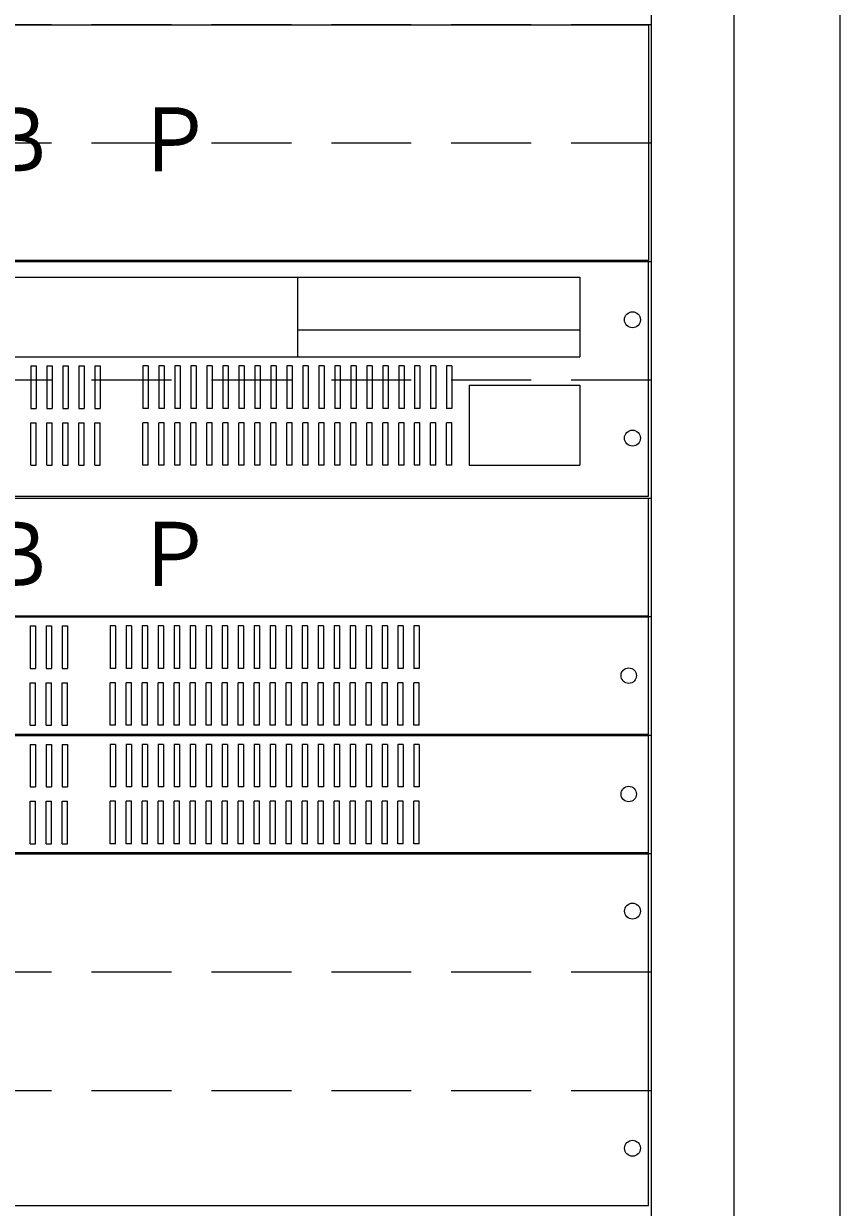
# Model space of a CAD drawing. Units: millimetres, scale not verified. Extents: x -811 to 811, y -280 to 280.
# Drawn here: x -755.87 to -731.35, y -174.76 to -139.22 of the extents above; entities that cross this region are included whole.
import ezdxf
from ezdxf.enums import TextEntityAlignment as Align

# ---------------------------------------------------------------- set-up
doc = ezdxf.new("R2010")
doc.units = ezdxf.units.MM
doc.header["$LTSCALE"] = 2
doc.linetypes.add('DASHED1', pattern=[1.8, 1.2, -0.6])
doc.layers.add('0-4_HOJO', color=134, linetype='DASHED1', lineweight=9)
doc.layers.add('0-9_GAIKEI', color=4, linetype='Continuous', lineweight=9)
doc.styles.add('ＭＳ ゴシック', font='')
doc.styles.get('ＭＳ ゴシック').set_extended_font_data('MS Gothic')

# ---------------------------------------------------------------- blocks, each defined once
blk = doc.blocks.new('-1UBP')
at = {"layer": '0-9_GAIKEI', "color": 7}
blk.add_lwpolyline([(33.6, 0), (-33.6, 0), (-33.6, -7.04), (33.6, -7.04)], close=True, dxfattribs=at)
at = {"layer": '0-9_GAIKEI', "color": 7, "style": 'ＭＳ ゴシック', "width": 0.9}
blk.add_text('Ｂ\u3000Ｐ', height=3.842, dxfattribs=at).set_placement((-6.667, -6.393), align=Align.BOTTOM_LEFT)
blk = doc.blocks.new('-2UBP')
at = {"layer": '0-9_GAIKEI', "color": 7}
blk.add_line((33.6, -14.152), (-33.6, -14.152), dxfattribs=at)
blk.add_lwpolyline([(-33.6, 0), (33.6, 0), (33.6, -14.152)], dxfattribs=at)
at = {"layer": '0-9_GAIKEI', "color": 7, "style": 'ＭＳ ゴシック', "width": 0.9}
blk.add_text('Ｂ\u3000Ｐ', height=3.842, dxfattribs=at).set_placement((-6.667, -9.949), align=Align.BOTTOM_LEFT)
blk = doc.blocks.new('WP570B-')
at = {"layer": '0-9_GAIKEI', "color": 7}
for p, q in [((42, 0), (-42, 0)), ((42, -17.6), (42, 0)), ((-42, -17.6), (42, -17.6))]:
    blk.add_line(p, q, dxfattribs=at)
at = {"layer": '0-9_GAIKEI'}
for p, q in [((-22.349, -1.147), (36.838, -1.147)), ((15.658, -1.147), (15.658, -7.147)), ((36.838, -1.147), (36.838, -7.147)), ((15.658, -5.11), (36.838, -5.11)), ((-22.349, -7.147), (36.838, -7.147)), ((-4.349, -7.819), (-3.949, -7.819)), ((-4.349, -7.819), (-4.349, -11.011)), ((-3.949, -7.819), (-3.949, -11.011)), ((-3.149, -7.819), (-2.749, -7.819)), ((-3.149, -7.819), (-3.149, -11.011)), ((-2.749, -7.819), (-2.749, -11.011)), ((-1.949, -7.819), (-1.549, -7.819)), ((-1.949, -7.819), (-1.949, -11.011)), ((-1.549, -7.819), (-1.549, -11.011)), ((-0.749, -7.819), (-0.349, -7.819)), ((-0.749, -7.819), (-0.749, -11.011)), ((-0.349, -7.819), (-0.349, -11.011)), ((0.451, -7.819), (0.451, -11.011)), ((0.451, -7.819), (0.851, -7.819)), ((0.851, -7.819), (0.851, -11.011)), ((4.451, -7.819), (4.051, -7.819)), ((4.051, -7.819), (4.051, -11.011)), ((4.451, -7.819), (4.451, -11.011)), ((5.251, -7.819), (5.251, -11.011)), ((5.651, -7.819), (5.251, -7.819)), ((5.651, -7.819), (5.651, -11.011)), ((6.451, -7.819), (6.451, -11.011)), ((6.851, -7.819), (6.451, -7.819)), ((6.851, -7.819), (6.851, -11.011)), ((7.651, -7.819), (7.651, -11.011)), ((8.051, -7.819), (7.651, -7.819)), ((8.051, -7.819), (8.051, -11.011)), ((8.851, -7.819), (8.851, -11.011)), ((9.251, -7.819), (8.851, -7.819)), ((9.251, -7.819), (9.251, -11.011)), ((10.051, -7.819), (10.051, -11.011)), ((10.451, -7.819), (10.051, -7.819)), ((10.451, -7.819), (10.451, -11.011)), ((11.251, -7.819), (11.251, -11.011)), ((11.651, -7.819), (11.251, -7.819)), ((11.651, -7.819), (11.651, -11.011)), ((12.451, -7.819), (12.451, -11.011)), ((12.851, -7.819), (12.451, -7.819)), ((12.851, -7.819), (12.851, -11.011)), ((13.651, -7.819), (13.651, -11.011)), ((14.051, -7.819), (13.651, -7.819)), ((14.051, -7.819), (14.051, -11.011)), ((14.851, -7.819), (14.851, -11.011)), ((15.251, -7.819), (14.851, -7.819)), ((15.251, -7.819), (15.251, -11.011)), ((16.051, -7.819), (16.051, -11.011)), ((16.451, -7.819), (16.051, -7.819)), ((16.451, -7.819), (16.451, -11.011)), ((17.251, -7.819), (17.251, -11.011)), ((17.651, -7.819), (17.251, -7.819)), ((17.651, -7.819), (17.651, -11.011)), ((18.451, -7.819), (18.451, -11.011)), ((18.851, -7.819), (18.451, -7.819)), ((18.851, -7.819), (18.851, -11.011)), ((19.651, -7.819), (19.651, -11.011)), ((20.051, -7.819), (19.651, -7.819)), ((20.051, -7.819), (20.051, -11.011)), ((21.251, -7.819), (20.851, -7.819)), ((20.851, -7.819), (20.851, -11.011)), ((21.251, -7.819), (21.251, -11.011)), ((22.051, -7.819), (22.051, -11.011)), ((22.451, -7.819), (22.051, -7.819)), ((22.451, -7.819), (22.451, -11.011)), ((23.651, -7.819), (23.251, -7.819)), ((23.251, -7.819), (23.251, -11.011)), ((23.651, -7.819), (23.651, -11.011)), ((24.451, -7.819), (24.451, -11.011)), ((24.851, -7.819), (24.451, -7.819)), ((24.851, -7.819), (24.851, -11.011)), ((25.651, -7.819), (25.651, -11.011)), ((26.051, -7.819), (25.651, -7.819)), ((26.051, -7.819), (26.051, -11.011)), ((26.851, -7.819), (26.851, -11.011)), ((27.251, -7.819), (26.851, -7.819)), ((27.251, -7.819), (27.251, -11.011)), ((28.539, -9.275), (28.539, -15.275)), ((28.539, -9.275), (36.838, -9.275)), ((36.838, -9.275), (36.838, -15.275)), ((-4.349, -11.011), (-3.949, -11.011)), ((-3.149, -11.011), (-2.749, -11.011)), ((-1.949, -11.011), (-1.549, -11.011)), ((-0.749, -11.011), (-0.349, -11.011)), ((0.451, -11.011), (0.851, -11.011)), ((4.451, -11.011), (4.051, -11.011)), ((5.651, -11.011), (5.251, -11.011)), ((6.851, -11.011), (6.451, -11.011)), ((8.051, -11.011), (7.651, -11.011)), ((9.251, -11.011), (8.851, -11.011)), ((10.451, -11.011), (10.051, -11.011)), ((11.651, -11.011), (11.251, -11.011)), ((12.851, -11.011), (12.451, -11.011)), ((14.051, -11.011), (13.651, -11.011)), ((15.251, -11.011), (14.851, -11.011)), ((16.451, -11.011), (16.051, -11.011)), ((17.651, -11.011), (17.251, -11.011)), ((18.851, -11.011), (18.451, -11.011)), ((20.051, -11.011), (19.651, -11.011)), ((21.251, -11.011), (20.851, -11.011)), ((22.451, -11.011), (22.051, -11.011)), ((23.651, -11.011), (23.251, -11.011)), ((24.851, -11.011), (24.451, -11.011)), ((26.051, -11.011), (25.651, -11.011)), ((27.251, -11.011), (26.851, -11.011)), ((-4.349, -15.275), (-4.349, -12.083)), ((-4.349, -12.083), (-3.949, -12.083)), ((-3.949, -15.275), (-3.949, -12.083)), ((-3.149, -15.275), (-3.149, -12.083)), ((-3.149, -12.083), (-2.749, -12.083)), ((-2.749, -15.275), (-2.749, -12.083)), ((-1.949, -15.275), (-1.949, -12.083)), ((-1.949, -12.083), (-1.549, -12.083)), ((-1.549, -15.275), (-1.549, -12.083)), ((-0.749, -15.275), (-0.749, -12.083)), ((-0.749, -12.083), (-0.349, -12.083)), ((-0.349, -15.275), (-0.349, -12.083)), ((0.451, -15.275), (0.451, -12.083)), ((0.451, -12.083), (0.851, -12.083)), ((0.851, -15.275), (0.851, -12.083)), ((4.051, -15.275), (4.051, -12.083)), ((4.451, -12.083), (4.051, -12.083)), ((4.451, -15.275), (4.451, -12.083)), ((5.251, -15.275), (5.251, -12.083)), ((5.651, -12.083), (5.251, -12.083)), ((5.651, -15.275), (5.651, -12.083)), ((6.451, -15.275), (6.451, -12.083)), ((6.851, -12.083), (6.451, -12.083)), ((6.851, -15.275), (6.851, -12.083)), ((7.651, -15.275), (7.651, -12.083)), ((8.051, -12.083), (7.651, -12.083)), ((8.051, -15.275), (8.051, -12.083)), ((8.851, -15.275), (8.851, -12.083)), ((9.251, -12.083), (8.851, -12.083)), ((9.251, -15.275), (9.251, -12.083)), ((10.051, -15.275), (10.051, -12.083)), ((10.451, -12.083), (10.051, -12.083)), ((10.451, -15.275), (10.451, -12.083)), ((11.251, -15.275), (11.251, -12.083)), ((11.651, -12.083), (11.251, -12.083)), ((11.651, -15.275), (11.651, -12.083)), ((12.451, -15.275), (12.451, -12.083)), ((12.851, -12.083), (12.451, -12.083)), ((12.851, -15.275), (12.851, -12.083)), ((13.651, -15.275), (13.651, -12.083)), ((14.051, -12.083), (13.651, -12.083)), ((14.051, -15.275), (14.051, -12.083)), ((14.851, -15.275), (14.851, -12.083)), ((15.251, -12.083), (14.851, -12.083)), ((15.251, -15.275), (15.251, -12.083)), ((16.051, -15.275), (16.051, -12.083)), ((16.451, -12.083), (16.051, -12.083)), ((16.451, -15.275), (16.451, -12.083)), ((17.251, -15.275), (17.251, -12.083)), ((17.651, -12.083), (17.251, -12.083)), ((17.651, -15.275), (17.651, -12.083)), ((18.451, -15.275), (18.451, -12.083)), ((18.851, -12.083), (18.451, -12.083)), ((18.851, -15.275), (18.851, -12.083)), ((19.651, -15.275), (19.651, -12.083)), ((20.051, -12.083), (19.651, -12.083)), ((20.051, -15.275), (20.051, -12.083)), ((21.251, -12.083), (20.851, -12.083)), ((20.851, -15.275), (20.851, -12.083)), ((21.251, -15.275), (21.251, -12.083)), ((22.051, -15.275), (22.051, -12.083)), ((22.451, -12.083), (22.051, -12.083)), ((22.451, -15.275), (22.451, -12.083)), ((23.251, -15.275), (23.251, -12.083)), ((23.651, -12.083), (23.251, -12.083)), ((23.651, -15.275), (23.651, -12.083)), ((24.451, -15.275), (24.451, -12.083)), ((24.851, -12.083), (24.451, -12.083)), ((24.851, -15.275), (24.851, -12.083)), ((25.651, -15.275), (25.651, -12.083)), ((26.051, -12.083), (25.651, -12.083)), ((26.051, -15.275), (26.051, -12.083)), ((26.851, -15.275), (26.851, -12.083)), ((27.251, -12.083), (26.851, -12.083)), ((27.251, -15.275), (27.251, -12.083)), ((-4.349, -15.275), (-3.949, -15.275)), ((-3.149, -15.275), (-2.749, -15.275)), ((-1.949, -15.275), (-1.549, -15.275)), ((-0.749, -15.275), (-0.349, -15.275)), ((0.451, -15.275), (0.851, -15.275)), ((4.451, -15.275), (4.051, -15.275)), ((5.651, -15.275), (5.251, -15.275)), ((6.851, -15.275), (6.451, -15.275)), ((8.051, -15.275), (7.651, -15.275)), ((9.251, -15.275), (8.851, -15.275)), ((10.451, -15.275), (10.051, -15.275)), ((11.651, -15.275), (11.251, -15.275)), ((12.851, -15.275), (12.451, -15.275)), ((14.051, -15.275), (13.651, -15.275)), ((15.251, -15.275), (14.851, -15.275)), ((16.451, -15.275), (16.051, -15.275)), ((17.651, -15.275), (17.251, -15.275)), ((18.851, -15.275), (18.451, -15.275)), ((20.051, -15.275), (19.651, -15.275)), ((21.251, -15.275), (20.851, -15.275)), ((22.451, -15.275), (22.051, -15.275)), ((23.651, -15.275), (23.251, -15.275)), ((24.851, -15.275), (24.451, -15.275)), ((26.051, -15.275), (25.651, -15.275)), ((27.251, -15.275), (26.851, -15.275)), ((28.539, -15.275), (36.838, -15.275))]:
    blk.add_line(p, q, dxfattribs=at)
for centre in [(40.8, -4.355), (40.8, -13.245)]:
    blk.add_circle(centre, 0.6, dxfattribs=at)
blk = doc.blocks.new('WUL62-')
at = {"layer": '0-9_GAIKEI', "color": 7}
for p, q in [((-42, 0), (42, 0)), ((42, -8.8), (42, 0)), ((-42, -8.8), (42, -8.8))]:
    blk.add_line(p, q, dxfattribs=at)
at = {"layer": '0-9_GAIKEI'}
for p, q in [((-4.4, -0.672), (-4, -0.672)), ((-4.4, -0.672), (-4.4, -3.864)), ((-4, -0.672), (-4, -3.864)), ((-3.2, -0.672), (-2.8, -0.672)), ((-3.2, -0.672), (-3.2, -3.864)), ((-2.8, -0.672), (-2.8, -3.864)), ((-2, -0.672), (-2, -3.864)), ((-2, -0.672), (-1.6, -0.672)), ((-1.6, -0.672), (-1.6, -3.864)), ((1.6, -0.672), (1.6, -3.864)), ((2, -0.672), (1.6, -0.672)), ((2, -0.672), (2, -3.864)), ((3.2, -0.672), (2.8, -0.672)), ((2.8, -0.672), (2.8, -3.864)), ((3.2, -0.672), (3.2, -3.864)), ((4.4, -0.672), (4, -0.672)), ((4, -0.672), (4, -3.864)), ((4.4, -0.672), (4.4, -3.864)), ((5.6, -0.672), (5.2, -0.672)), ((5.2, -0.672), (5.2, -3.864)), ((5.6, -0.672), (5.6, -3.864)), ((6.8, -0.672), (6.4, -0.672)), ((6.4, -0.672), (6.4, -3.864)), ((6.8, -0.672), (6.8, -3.864)), ((8, -0.672), (7.6, -0.672)), ((7.6, -0.672), (7.6, -3.864)), ((8, -0.672), (8, -3.864)), ((9.2, -0.672), (8.8, -0.672)), ((8.8, -0.672), (8.8, -3.864)), ((9.2, -0.672), (9.2, -3.864)), ((10.4, -0.672), (10, -0.672)), ((10, -0.672), (10, -3.864)), ((10.4, -0.672), (10.4, -3.864)), ((11.6, -0.672), (11.2, -0.672)), ((11.2, -0.672), (11.2, -3.864)), ((11.6, -0.672), (11.6, -3.864)), ((12.8, -0.672), (12.4, -0.672)), ((12.4, -0.672), (12.4, -3.864)), ((12.8, -0.672), (12.8, -3.864)), ((14, -0.672), (13.6, -0.672)), ((13.6, -0.672), (13.6, -3.864)), ((14, -0.672), (14, -3.864)), ((15.2, -0.672), (14.8, -0.672)), ((14.8, -0.672), (14.8, -3.864)), ((15.2, -0.672), (15.2, -3.864)), ((16.4, -0.672), (16, -0.672)), ((16, -0.672), (16, -3.864)), ((16.4, -0.672), (16.4, -3.864)), ((17.6, -0.672), (17.2, -0.672)), ((17.2, -0.672), (17.2, -3.864)), ((17.6, -0.672), (17.6, -3.864)), ((18.8, -0.672), (18.4, -0.672)), ((18.4, -0.672), (18.4, -3.864)), ((18.8, -0.672), (18.8, -3.864)), ((20, -0.672), (19.6, -0.672)), ((19.6, -0.672), (19.6, -3.864)), ((20, -0.672), (20, -3.864)), ((21.2, -0.672), (20.8, -0.672)), ((20.8, -0.672), (20.8, -3.864)), ((21.2, -0.672), (21.2, -3.864)), ((22.4, -0.672), (22, -0.672)), ((22, -0.672), (22, -3.864)), ((22.4, -0.672), (22.4, -3.864)), ((23.6, -0.672), (23.2, -0.672)), ((23.2, -0.672), (23.2, -3.864)), ((23.6, -0.672), (23.6, -3.864)), ((24.8, -0.672), (24.4, -0.672)), ((24.4, -0.672), (24.4, -3.864)), ((24.8, -0.672), (24.8, -3.864)), ((-4.4, -3.864), (-4, -3.864)), ((-3.2, -3.864), (-2.8, -3.864)), ((-2, -3.864), (-1.6, -3.864)), ((2, -3.864), (1.6, -3.864)), ((3.2, -3.864), (2.8, -3.864)), ((4.4, -3.864), (4, -3.864)), ((5.6, -3.864), (5.2, -3.864)), ((6.8, -3.864), (6.4, -3.864)), ((8, -3.864), (7.6, -3.864)), ((9.2, -3.864), (8.8, -3.864)), ((10.4, -3.864), (10, -3.864)), ((11.6, -3.864), (11.2, -3.864)), ((12.8, -3.864), (12.4, -3.864)), ((14, -3.864), (13.6, -3.864)), ((15.2, -3.864), (14.8, -3.864)), ((16.4, -3.864), (16, -3.864)), ((17.6, -3.864), (17.2, -3.864)), ((18.8, -3.864), (18.4, -3.864)), ((20, -3.864), (19.6, -3.864)), ((21.2, -3.864), (20.8, -3.864)), ((22.4, -3.864), (22, -3.864)), ((23.6, -3.864), (23.2, -3.864)), ((24.8, -3.864), (24.4, -3.864)), ((-4.4, -8.128), (-4.4, -4.936)), ((-4.4, -4.936), (-4, -4.936)), ((-4, -8.128), (-4, -4.936)), ((-3.2, -8.128), (-3.2, -4.936)), ((-3.2, -4.936), (-2.8, -4.936)), ((-2.8, -8.128), (-2.8, -4.936)), ((-2, -8.128), (-2, -4.936)), ((-2, -4.936), (-1.6, -4.936)), ((-1.6, -8.128), (-1.6, -4.936)), ((1.6, -8.128), (1.6, -4.936)), ((2, -4.936), (1.6, -4.936)), ((2, -8.128), (2, -4.936)), ((2.8, -8.128), (2.8, -4.936)), ((3.2, -4.936), (2.8, -4.936)), ((3.2, -8.128), (3.2, -4.936)), ((4, -8.128), (4, -4.936)), ((4.4, -4.936), (4, -4.936)), ((4.4, -8.128), (4.4, -4.936)), ((5.2, -8.128), (5.2, -4.936)), ((5.6, -4.936), (5.2, -4.936)), ((5.6, -8.128), (5.6, -4.936)), ((6.4, -8.128), (6.4, -4.936)), ((6.8, -4.936), (6.4, -4.936)), ((6.8, -8.128), (6.8, -4.936)), ((7.6, -8.128), (7.6, -4.936)), ((8, -4.936), (7.6, -4.936)), ((8, -8.128), (8, -4.936)), ((8.8, -8.128), (8.8, -4.936)), ((9.2, -4.936), (8.8, -4.936)), ((9.2, -8.128), (9.2, -4.936)), ((10, -8.128), (10, -4.936)), ((10.4, -4.936), (10, -4.936)), ((10.4, -8.128), (10.4, -4.936)), ((11.2, -8.128), (11.2, -4.936)), ((11.6, -4.936), (11.2, -4.936)), ((11.6, -8.128), (11.6, -4.936)), ((12.4, -8.128), (12.4, -4.936)), ((12.8, -4.936), (12.4, -4.936)), ((12.8, -8.128), (12.8, -4.936)), ((13.6, -8.128), (13.6, -4.936)), ((14, -4.936), (13.6, -4.936)), ((14, -8.128), (14, -4.936)), ((14.8, -8.128), (14.8, -4.936)), ((15.2, -4.936), (14.8, -4.936)), ((15.2, -8.128), (15.2, -4.936)), ((16, -8.128), (16, -4.936)), ((16.4, -4.936), (16, -4.936)), ((16.4, -8.128), (16.4, -4.936)), ((17.2, -8.128), (17.2, -4.936)), ((17.6, -4.936), (17.2, -4.936)), ((17.6, -8.128), (17.6, -4.936)), ((18.4, -8.128), (18.4, -4.936)), ((18.8, -4.936), (18.4, -4.936)), ((18.8, -8.128), (18.8, -4.936)), ((19.6, -8.128), (19.6, -4.936)), ((20, -4.936), (19.6, -4.936)), ((20, -8.128), (20, -4.936)), ((20.8, -8.128), (20.8, -4.936)), ((21.2, -4.936), (20.8, -4.936)), ((21.2, -8.128), (21.2, -4.936)), ((22, -8.128), (22, -4.936)), ((22.4, -4.936), (22, -4.936)), ((22.4, -8.128), (22.4, -4.936)), ((23.2, -8.128), (23.2, -4.936)), ((23.6, -4.936), (23.2, -4.936)), ((23.6, -8.128), (23.6, -4.936)), ((24.4, -8.128), (24.4, -4.936)), ((24.8, -4.936), (24.4, -4.936)), ((24.8, -8.128), (24.8, -4.936)), ((-4.4, -8.128), (-4, -8.128)), ((-3.2, -8.128), (-2.8, -8.128)), ((-2, -8.128), (-1.6, -8.128)), ((2, -8.128), (1.6, -8.128)), ((3.2, -8.128), (2.8, -8.128)), ((4.4, -8.128), (4, -8.128)), ((5.6, -8.128), (5.2, -8.128)), ((6.8, -8.128), (6.4, -8.128)), ((8, -8.128), (7.6, -8.128)), ((9.2, -8.128), (8.8, -8.128)), ((10.4, -8.128), (10, -8.128)), ((11.6, -8.128), (11.2, -8.128)), ((12.8, -8.128), (12.4, -8.128)), ((14, -8.128), (13.6, -8.128)), ((15.2, -8.128), (14.8, -8.128)), ((16.4, -8.128), (16, -8.128)), ((17.6, -8.128), (17.2, -8.128)), ((18.8, -8.128), (18.4, -8.128)), ((20, -8.128), (19.6, -8.128)), ((21.2, -8.128), (20.8, -8.128)), ((22.4, -8.128), (22, -8.128)), ((23.6, -8.128), (23.2, -8.128)), ((24.8, -8.128), (24.4, -8.128))]:
    blk.add_line(p, q, dxfattribs=at)
blk.add_circle((40.52, -4.4), 0.58, dxfattribs=at)
blk = doc.blocks.new('WUER550-')
at = {"layer": '0-9_GAIKEI', "color": 7}
for p, q in [((-42, 0), (42, 0)), ((42, -26.4), (42, 0)), ((-42, -26.4), (42, -26.4))]:
    blk.add_line(p, q, dxfattribs=at)
at = {"layer": '0-9_GAIKEI'}
for centre in [(40.803, -4.298), (40.803, -22.102)]:
    blk.add_circle(centre, 0.598, dxfattribs=at)

msp = doc.modelspace()

# ---------------------------------------------------------------- linework, layer by layer
at = {"layer": '0-4_HOJO'}
for p, q in [((-737.028, -139.256), (-770.788, -139.256)), ((-737.028, -142.812), (-770.788, -142.812)), ((-737.028, -146.368), (-770.788, -146.368)), ((-737.028, -149.924), (-770.788, -149.924)), ((-737.028, -153.48), (-770.788, -153.48)), ((-737.028, -157.036), (-770.788, -157.036)), ((-737.028, -160.592), (-770.788, -160.592)), ((-737.028, -164.148), (-770.788, -164.148)), ((-737.028, -167.704), (-770.788, -167.704)), ((-737.028, -171.26), (-770.788, -171.26))]:
    msp.add_line(p, q, dxfattribs=at)
at = {"layer": '0-9_GAIKEI', "color": 7}
for p, q in [((-734.548, -42.464), (-734.548, -198.464)), ((-737.028, -47.264), (-737.028, -198.464))]:
    msp.add_line(p, q, dxfattribs=at)
at = {"layer": '0-9_GAIKEI', "color": 3}
msp.add_line((-731.348, -202.464), (-731.348, -42.464), dxfattribs=at)

# ---------------------------------------------------------------- block references
at = {"layer": '0-9_GAIKEI'}
for name, p, xscale, yscale in [('-2UBP', (-753.908, -139.256), 0.5, 0.5), ('WP570B-', (-753.908, -146.368), 0.4, 0.4), ('-1UBP', (-753.908, -153.48), 0.5, 0.5), ('WUL62-', (-753.908, -157.036), 0.4, 0.4), ('WUL62-', (-753.908, -160.592), 0.4, 0.4), ('WUER550-', (-753.908, -164.148), 0.4, 0.4)]:
    msp.add_blockref(name, p, dxfattribs=dict(at, xscale=xscale, yscale=yscale))

doc.saveas('drawing.dxf')
